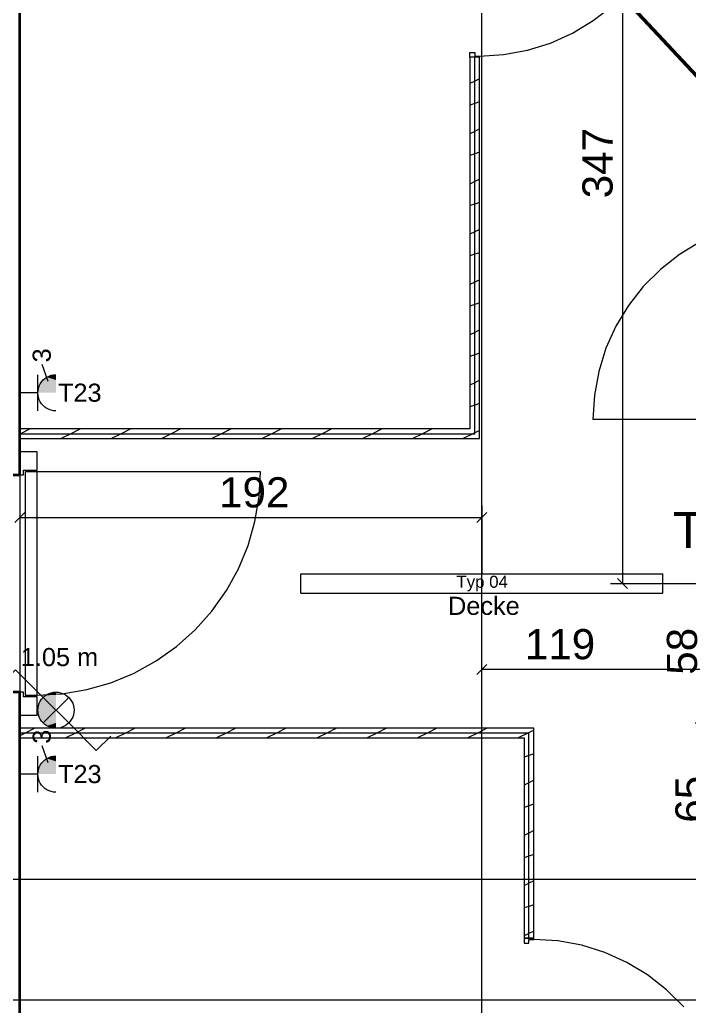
# Model space of a CAD drawing. Extents: x -1132 to 613, y -179 to 712.
# Drawn here: x -965.5 to -910, y 392 to 473.8 of the extents above; entities that cross this region are included whole.
import ezdxf
from ezdxf.lldxf.tags import DXFTag

# ---------------------------------------------------------------- set-up
doc = ezdxf.new("R2010")
doc.units = 0
doc.layers.get('0').update_dxf_attribs({"lineweight": 13})
for name, color, linetype, lineweight in [('A-DOOR-____-OTLN', 7, 'Continuous', 9), ('A-DOOR-FRAM-MCUT', 7, 'Continuous', 9), ('A-DOOR-OPNG-OTLN', 7, 'Continuous', 9), ('A-FLOR-____-OVHD', 7, 'Strichpunkt - Fein', 9), ('A-WALL-____-MCUT', 7, 'Continuous', 35), ('A-WALL-____-PATT', 7, 'Continuous', 35), ('A-WALL-FNSH-MCUT', 7, 'Continuous', 35), ('S-GRID-____-OTLN', 7, 'Continuous', 5)]:
    doc.layers.add(name, color=color, linetype=linetype, lineweight=lineweight)
for name, color, linetype, lineweight, true_color in [('EL01_VVV_Mass', 7, 'Continuous', 13, 0xb2b200), ('EL01_WAN_Kraft', 1, 'Continuous', 13, 0xff0000), ('EL01_WAN_Leuchten', 7, 'Continuous', 13, 0x0080ff), ('EL01_WAN_Leuchtentyp', 7, 'Continuous', 13, 0x0099ff), ('EL01_WAN_Licht', 7, 'Continuous', 13, 0x0080ff), ('EL01_WAN_Notbeleuchtungentyp', 7, 'Continuous', 13, 0x009900), ('X_Geometrie', 3, 'Continuous', 50, 0x00ff00)]:
    doc.layers.add(name, color=color, linetype=linetype, lineweight=lineweight, true_color=true_color)
doc.styles.get("Standard").update_dxf_attribs({"font": 'arial.ttf'})
tags = doc.linetypes.add('_Rasterlinie_', pattern=[0.375, 0.2, -0.05, 0.075, -0.05]).pattern_tags.tags
tags[10:11] = [DXFTag(74, 4), DXFTag(75, 0), DXFTag(340, '0'), DXFTag(46, 1.0), DXFTag(50, 0.0), DXFTag(44, 0.0), DXFTag(45, 0.0)]
tags[8:9] = [DXFTag(74, 4), DXFTag(75, 0), DXFTag(340, '0'), DXFTag(46, 1.0), DXFTag(50, 0.0), DXFTag(44, 0.0), DXFTag(45, 0.0)]
tags[6:7] = [DXFTag(74, 4), DXFTag(75, 0), DXFTag(340, '0'), DXFTag(46, 1.0), DXFTag(50, 0.0), DXFTag(44, 0.0), DXFTag(45, 0.0)]
tags[4:5] = [DXFTag(74, 4), DXFTag(75, 0), DXFTag(340, '0'), DXFTag(46, 1.0), DXFTag(50, 0.0), DXFTag(44, 0.0), DXFTag(45, 0.0)]
tags = doc.linetypes.add('Strich Punkt fein', pattern=[0.2, 0.1, -0.05, 0, -0.05]).pattern_tags.tags
tags[10:11] = [DXFTag(74, 4), DXFTag(75, 0), DXFTag(340, '0'), DXFTag(46, 1.0), DXFTag(50, 0.0), DXFTag(44, 0.0), DXFTag(45, 0.0)]
tags[8:9] = [DXFTag(74, 4), DXFTag(75, 0), DXFTag(340, '0'), DXFTag(46, 1.0), DXFTag(50, 0.0), DXFTag(44, 0.0), DXFTag(45, 0.0)]
tags[6:7] = [DXFTag(74, 4), DXFTag(75, 0), DXFTag(340, '0'), DXFTag(46, 1.0), DXFTag(50, 0.0), DXFTag(44, 0.0), DXFTag(45, 0.0)]
tags[4:5] = [DXFTag(74, 4), DXFTag(75, 0), DXFTag(340, '0'), DXFTag(46, 1.0), DXFTag(50, 0.0), DXFTag(44, 0.0), DXFTag(45, 0.0)]
tags = doc.linetypes.add('Strichpunkt - Fein', pattern=[0.2, 0.1, -0.05, 0, -0.05]).pattern_tags.tags
tags[10:11] = [DXFTag(74, 4), DXFTag(75, 0), DXFTag(340, '0'), DXFTag(46, 1.0), DXFTag(50, 0.0), DXFTag(44, 0.0), DXFTag(45, 0.0)]
tags[8:9] = [DXFTag(74, 4), DXFTag(75, 0), DXFTag(340, '0'), DXFTag(46, 1.0), DXFTag(50, 0.0), DXFTag(44, 0.0), DXFTag(45, 0.0)]
tags[6:7] = [DXFTag(74, 4), DXFTag(75, 0), DXFTag(340, '0'), DXFTag(46, 1.0), DXFTag(50, 0.0), DXFTag(44, 0.0), DXFTag(45, 0.0)]
tags[4:5] = [DXFTag(74, 4), DXFTag(75, 0), DXFTag(340, '0'), DXFTag(46, 1.0), DXFTag(50, 0.0), DXFTag(44, 0.0), DXFTag(45, 0.0)]

# ---------------------------------------------------------------- blocks, each defined once
blk = doc.blocks.new('Referenz-A0UNPDE96I', base_point=(-1115.886, -117.372))
at = {"layer": 'A-DOOR-____-OTLN', "color": 0, "linetype": 'Strich Punkt fein', "ltscale": 0.13}
blk.add_line((-965.515, 436.078), (-965.515, 418.078), dxfattribs=at)
at = {"layer": 'A-DOOR-____-OTLN', "color": 0, "linetype": 'Continuous', "ltscale": 0.13}
for p, q in [((-965.075, 436.338), (-965.075, 417.818)), ((-964.075, 436.338), (-965.075, 436.338)), ((-964.075, 417.818), (-964.075, 436.338)), ((-965.075, 417.818), (-964.075, 417.818))]:
    blk.add_line(p, q, dxfattribs=at)
at = {"layer": 'A-DOOR-FRAM-MCUT', "color": 0, "linetype": 'Continuous', "ltscale": 0.13}
for p, q in [((-928.215, 471.078), (-927.815, 471.078)), ((-928.215, 470.678), (-928.215, 471.078)), ((-927.815, 471.078), (-927.815, 470.778)), ((-927.415, 470.678), (-928.215, 470.678)), ((-927.815, 470.778), (-927.415, 470.778)), ((-927.415, 470.778), (-927.415, 470.678)), ((-964.075, 437.978), (-965.515, 437.978)), ((-965.515, 437.978), (-965.515, 436.078)), ((-964.075, 436.478), (-964.075, 437.978)), ((-965.515, 436.078), (-965.215, 436.078)), ((-965.215, 436.078), (-965.215, 436.478)), ((-965.215, 436.478), (-964.075, 436.478)), ((-965.215, 418.078), (-965.515, 418.078)), ((-965.515, 418.078), (-965.515, 416.178)), ((-965.215, 417.678), (-965.215, 418.078)), ((-964.075, 417.678), (-965.215, 417.678)), ((-964.075, 416.178), (-964.075, 417.678)), ((-965.515, 416.178), (-964.075, 416.178)), ((-922.915, 397.678), (-923.715, 397.678)), ((-923.715, 397.678), (-923.715, 397.278)), ((-923.315, 397.278), (-923.315, 397.578)), ((-923.315, 397.578), (-922.915, 397.578)), ((-922.915, 397.578), (-922.915, 397.678)), ((-923.715, 397.278), (-923.315, 397.278))]:
    blk.add_line(p, q, dxfattribs=at)
at = {"layer": 'A-DOOR-OPNG-OTLN', "color": 0, "linetype": 'Continuous', "ltscale": 0.13}
for p, q in [((-917.985, 473.717), (-916.407, 474.953)), ((-919.7, 472.68), (-917.985, 473.717)), ((-921.528, 471.857), (-919.7, 472.68)), ((-923.442, 471.261), (-921.528, 471.857)), ((-927.415, 470.778), (-925.414, 470.899)), ((-925.414, 470.899), (-923.442, 471.261)), ((-909.129, 455.377), (-910.845, 454.34)), ((-910.845, 454.34), (-912.422, 453.104)), ((-912.422, 453.104), (-913.84, 451.686)), ((-913.84, 451.686), (-915.076, 450.108)), ((-915.076, 450.108), (-916.113, 448.393)), ((-916.113, 448.393), (-916.936, 446.565)), ((-916.936, 446.565), (-917.532, 444.651)), ((-917.532, 444.651), (-917.894, 442.679)), ((-917.894, 442.679), (-918.015, 440.678)), ((-901.415, 440.678), (-918.015, 440.678)), ((-945.555, 436.338), (-964.075, 436.338)), ((-945.671, 434.265), (-945.555, 436.338)), ((-946.019, 432.217), (-945.671, 434.265)), ((-946.594, 430.222), (-946.019, 432.217)), ((-947.389, 428.303), (-946.594, 430.222)), ((-948.393, 426.485), (-947.389, 428.303)), ((-949.595, 424.791), (-948.393, 426.485)), ((-950.979, 423.243), (-949.595, 424.791)), ((-952.528, 421.859), (-950.979, 423.243)), ((-954.221, 420.657), (-952.528, 421.859)), ((-956.039, 419.652), (-954.221, 420.657)), ((-957.958, 418.858), (-956.039, 419.652)), ((-959.954, 418.283), (-957.958, 418.858)), ((-964.075, 417.818), (-962.001, 417.935)), ((-962.001, 417.935), (-959.954, 418.283)), ((-920.914, 397.457), (-922.915, 397.578)), ((-918.942, 397.096), (-920.914, 397.457)), ((-917.028, 396.5), (-918.942, 397.096)), ((-915.2, 395.677), (-917.028, 396.5)), ((-913.485, 394.64), (-915.2, 395.677)), ((-911.907, 393.404), (-913.485, 394.64)), ((-910.489, 391.986), (-911.907, 393.404))]:
    blk.add_line(p, q, dxfattribs=at)
at = {"layer": 'A-FLOR-____-OVHD', "color": 0, "linetype": 'Strichpunkt - Fein', "ltscale": 0.13}
for p, q in [((-1074.115, 392.578), (-531.715, 392.578)), ((-965.515, 392.578), (-898.915, 392.578))]:
    blk.add_line(p, q, dxfattribs=at)
at = {"layer": 'A-WALL-____-MCUT', "color": 0, "linetype": 'Continuous', "ltscale": 0.35}
for p, q in [((-965.515, 436.078), (-965.515, 511.478)), ((-970.515, 436.078), (-965.515, 436.078)), ((-965.515, 418.078), (-970.515, 418.078)), ((-965.515, 298.878), (-965.515, 418.078))]:
    blk.add_line(p, q, dxfattribs=at)
at = {"layer": 'A-WALL-____-MCUT', "color": 0, "linetype": 'Continuous', "lineweight": 9, "ltscale": 0.13}
for p, q in [((-927.815, 439.478), (-927.815, 470.678)), ((-965.515, 439.478), (-927.815, 439.478)), ((-923.315, 414.678), (-965.515, 414.678)), ((-923.315, 397.678), (-923.315, 414.678))]:
    blk.add_line(p, q, dxfattribs=at)
at = {"layer": 'A-WALL-____-PATT', "color": 0, "linetype": 'Continuous', "lineweight": 9, "ltscale": 0.13}
for p, q in [((-927.815, 468.707), (-928.215, 468.507)), ((-927.415, 468.907), (-927.815, 468.707)), ((-927.815, 466.848), (-928.215, 466.715)), ((-927.415, 466.982), (-927.815, 466.848)), ((-927.815, 464.542), (-928.215, 464.342)), ((-927.415, 464.742), (-927.815, 464.542)), ((-927.815, 462.683), (-928.215, 462.55)), ((-927.415, 462.817), (-927.815, 462.683)), ((-927.815, 460.377), (-928.215, 460.177)), ((-927.415, 460.577), (-927.815, 460.377)), ((-927.415, 458.652), (-927.815, 458.519)), ((-927.815, 458.519), (-928.215, 458.385)), ((-927.815, 456.212), (-928.215, 456.012)), ((-927.415, 456.412), (-927.815, 456.212)), ((-927.815, 454.354), (-928.215, 454.221)), ((-927.415, 454.487), (-927.815, 454.354)), ((-927.415, 452.247), (-927.815, 452.047)), ((-927.815, 452.047), (-928.215, 451.847)), ((-927.815, 450.189), (-928.215, 450.056)), ((-927.415, 450.323), (-927.815, 450.189)), ((-927.415, 448.082), (-927.815, 447.882)), ((-927.815, 447.882), (-928.215, 447.682)), ((-927.815, 446.025), (-928.215, 445.891)), ((-927.415, 446.158), (-927.815, 446.025)), ((-927.415, 443.917), (-927.815, 443.717)), ((-927.815, 443.717), (-928.215, 443.517)), ((-927.815, 441.86), (-928.215, 441.727)), ((-927.415, 441.993), (-927.815, 441.86)), ((-964.647, 439.878), (-965.447, 439.478)), ((-960.482, 439.878), (-961.282, 439.478)), ((-956.317, 439.878), (-957.117, 439.478)), ((-952.152, 439.878), (-952.952, 439.478)), ((-947.988, 439.878), (-948.788, 439.478)), ((-943.823, 439.878), (-944.623, 439.478)), ((-939.658, 439.878), (-940.458, 439.478)), ((-935.493, 439.878), (-936.293, 439.478)), ((-931.328, 439.878), (-932.128, 439.478)), ((-965.447, 439.478), (-965.515, 439.445)), ((-961.282, 439.478), (-962.082, 439.078)), ((-957.117, 439.478), (-957.917, 439.078)), ((-952.952, 439.478), (-953.752, 439.078)), ((-948.788, 439.478), (-949.588, 439.078)), ((-944.623, 439.478), (-945.423, 439.078)), ((-940.458, 439.478), (-941.258, 439.078)), ((-936.293, 439.478), (-937.093, 439.078)), ((-932.128, 439.478), (-932.928, 439.078)), ((-927.963, 439.478), (-928.763, 439.078)), ((-927.815, 439.552), (-927.963, 439.478)), ((-927.415, 439.752), (-927.815, 439.552)), ((-965.068, 414.678), (-965.515, 414.455)), ((-964.268, 415.078), (-965.068, 414.678)), ((-960.903, 414.678), (-961.703, 414.278)), ((-960.103, 415.078), (-960.903, 414.678)), ((-956.739, 414.678), (-957.539, 414.278)), ((-955.939, 415.078), (-956.739, 414.678)), ((-952.574, 414.678), (-953.374, 414.278)), ((-951.774, 415.078), (-952.574, 414.678)), ((-948.409, 414.678), (-949.209, 414.278)), ((-947.609, 415.078), (-948.409, 414.678)), ((-944.244, 414.678), (-945.044, 414.278)), ((-943.444, 415.078), (-944.244, 414.678)), ((-940.079, 414.678), (-940.879, 414.278)), ((-939.279, 415.078), (-940.079, 414.678)), ((-935.914, 414.678), (-936.714, 414.278)), ((-935.114, 415.078), (-935.914, 414.678)), ((-931.749, 414.678), (-932.549, 414.278)), ((-930.949, 415.078), (-931.749, 414.678)), ((-927.584, 414.678), (-928.384, 414.278)), ((-926.784, 415.078), (-927.584, 414.678)), ((-923.419, 414.678), (-924.219, 414.278)), ((-922.915, 414.931), (-923.419, 414.678)), ((-923.315, 412.819), (-923.715, 412.685)), ((-922.915, 412.952), (-923.315, 412.819)), ((-923.315, 410.566), (-923.715, 410.366)), ((-922.915, 410.766), (-923.315, 410.566)), ((-922.915, 408.787), (-923.315, 408.654)), ((-923.315, 408.654), (-923.715, 408.521)), ((-923.315, 406.401), (-923.715, 406.201)), ((-922.915, 406.601), (-923.315, 406.401)), ((-923.315, 404.489), (-923.715, 404.356)), ((-922.915, 404.622), (-923.315, 404.489)), ((-923.315, 402.236), (-923.715, 402.036)), ((-922.915, 402.436), (-923.315, 402.236)), ((-923.315, 400.324), (-923.715, 400.191)), ((-922.915, 400.458), (-923.315, 400.324)), ((-922.915, 398.271), (-923.315, 398.071)), ((-923.315, 398.071), (-923.715, 397.871))]:
    blk.add_line(p, q, dxfattribs=at)
at = {"layer": 'A-WALL-FNSH-MCUT', "color": 0, "linetype": 'Continuous', "lineweight": 9, "ltscale": 0.13}
for p, q in [((-928.215, 470.678), (-928.215, 439.878)), ((-927.415, 470.678), (-928.215, 470.678)), ((-927.415, 439.078), (-927.415, 470.678)), ((-928.215, 439.878), (-965.515, 439.878)), ((-965.515, 439.078), (-927.415, 439.078)), ((-922.915, 415.078), (-965.515, 415.078)), ((-922.915, 397.678), (-922.915, 415.078)), ((-965.515, 414.278), (-923.715, 414.278)), ((-923.715, 414.278), (-923.715, 397.678)), ((-923.715, 397.678), (-922.915, 397.678))]:
    blk.add_line(p, q, dxfattribs=at)
at = {"layer": 'S-GRID-____-OTLN', "color": 0, "linetype": '_Rasterlinie_', "ltscale": 0.13}
for p, q in [((-927.215, -113.603), (-927.215, 631.478)), ((-1107.612, 402.578), (119.376, 402.578))]:
    blk.add_line(p, q, dxfattribs=at)
at = {"layer": 'X_Geometrie', "color": 0, "linetype": 'Continuous', "ltscale": 0.5}
blk.add_line((-961.67, 525.041), (-860.474, 416.736), dxfattribs=at)
blk = doc.blocks.new('Maß-A0UNPDWB6I', base_point=(-911.188, 402.165))
at = {"color": 0, "lineweight": -2}
for p, q in [((-908.854, 415.542), (-904.83, 415.542)), ((-907.441, 415.128), (-908.268, 415.956)), ((-907.854, 415.542), (-907.854, 402.578)), ((-908.854, 402.578), (-898.913, 402.578)), ((-907.441, 402.165), (-908.268, 402.992))]:
    blk.add_line(p, q, dxfattribs=at)
at = {"color": 0, "lineweight": -2, "insert": (-911.188, 407.254), "char_height": 2.5, "attachment_point": 1, "rotation": 90}
blk.add_mtext('{\\fArial;65}', dxfattribs=at)
blk = doc.blocks.new('Maß-A0UNPE3L6I', base_point=(-918.888, 426.652))
at = {"color": 0, "lineweight": -2}
for p, q in [((-916.554, 496.441), (-910.945, 496.441)), ((-915.141, 496.027), (-915.968, 496.855)), ((-915.554, 496.441), (-915.554, 427.066)), ((-916.554, 427.066), (-904.792, 427.066)), ((-915.141, 426.652), (-915.968, 427.48))]:
    blk.add_line(p, q, dxfattribs=at)
at = {"color": 0, "lineweight": -2, "insert": (-918.888, 458.995), "char_height": 2.5, "attachment_point": 1, "rotation": 90}
blk.add_mtext('{\\fArial;347}', dxfattribs=at)
blk = doc.blocks.new('Steckdose T23_ AP_ 3-fach-A0UNPE936I', base_point=(-965.513, 441.378))
at = {"color": 0, "lineweight": -2}
for p, q in [((-963.159, 443.804), (-963.667, 445.221)), ((-964.013, 441.378), (-964.013, 444.378)), ((-963.703, 443.791), (-963.573, 443.939)), ((-963.573, 443.939), (-963.426, 444.068)), ((-963.426, 444.068), (-963.263, 444.177)), ((-963.263, 444.177), (-963.087, 444.264)), ((-963.087, 444.264), (-962.901, 444.327)), ((-962.901, 444.327), (-962.708, 444.365)), ((-962.708, 444.365), (-962.513, 444.378)), ((-964.013, 442.878), (-964, 443.074)), ((-964, 443.074), (-963.962, 443.267)), ((-963.962, 443.267), (-963.898, 443.452)), ((-963.898, 443.452), (-963.812, 443.628)), ((-963.812, 443.628), (-963.703, 443.791)), ((-964.013, 442.878), (-965.513, 442.878)), ((-964, 442.683), (-964.013, 442.878)), ((-963.962, 442.49), (-964, 442.683)), ((-963.898, 442.304), (-963.962, 442.49)), ((-963.812, 442.128), (-963.898, 442.304)), ((-963.703, 441.965), (-963.812, 442.128)), ((-963.573, 441.818), (-963.703, 441.965)), ((-963.426, 441.688), (-963.573, 441.818)), ((-963.263, 441.579), (-963.426, 441.688)), ((-963.087, 441.493), (-963.263, 441.579)), ((-962.901, 441.429), (-963.087, 441.493)), ((-962.708, 441.391), (-962.901, 441.429)), ((-962.513, 441.378), (-962.708, 441.391))]:
    blk.add_line(p, q, dxfattribs=at)
for points in [[(-963.812, 443.628), (-962.513, 443.628), (-963.573, 443.939)], [(-963.573, 443.939), (-962.513, 443.939), (-963.263, 444.177)], [(-962.513, 443.628), (-963.573, 443.939), (-962.513, 443.939)], [(-963.263, 444.177), (-962.513, 444.177), (-962.901, 444.327)], [(-962.513, 443.939), (-963.263, 444.177), (-962.513, 444.177)], [(-962.901, 444.327), (-962.513, 444.327), (-962.513, 444.378)], [(-962.513, 444.177), (-962.901, 444.327), (-962.513, 444.327)], [(-964.013, 442.878), (-962.513, 442.878), (-963.962, 443.267)], [(-963.962, 443.267), (-962.513, 443.267), (-963.812, 443.628)], [(-962.513, 442.878), (-963.962, 443.267), (-962.513, 443.267)], [(-962.513, 443.267), (-963.812, 443.628), (-962.513, 443.628)]]:
    blk.add_solid(points, dxfattribs=at)
at = {"color": 0, "lineweight": -2, "insert": (-964.443, 445.396), "char_height": 1.5, "attachment_point": 1, "rotation": 90}
blk.add_mtext('{\\fArial;3}', dxfattribs=at)
at = {"color": 0, "lineweight": -2, "insert": (-962.345, 443.637), "char_height": 1.5, "attachment_point": 1}
blk.add_mtext('{\\fArial;T23}', dxfattribs=at)
blk = doc.blocks.new('LED-Langfeldleuchte 37W-A0UNPECZ6I', base_point=(-942.213, 426.278))
at = {"color": 0, "lineweight": -2}
for p, q in [((-942.213, 427.878), (-912.213, 427.878)), ((-942.213, 426.278), (-942.213, 427.878)), ((-912.213, 426.278), (-912.213, 427.878)), ((-942.213, 426.278), (-912.213, 426.278))]:
    blk.add_line(p, q, dxfattribs=at)
blk = doc.blocks.new('Bemerkung 1-A0UNPED16I', base_point=(-929.33, 426.723))
at = {"color": 0, "lineweight": -2, "insert": (-929.33, 427.723), "char_height": 1, "attachment_point": 1}
blk.add_mtext('{\\fArial;Typ 04}', dxfattribs=at)
blk = doc.blocks.new('Absolute Höhe-A0UNPED36I', base_point=(-930.021, 424.475))
at = {"color": 0, "lineweight": -2, "insert": (-930.021, 425.975), "char_height": 1.5, "attachment_point": 1}
blk.add_mtext('{\\fArial;Decke}', dxfattribs=at)
blk = doc.blocks.new('Steckdose T23_ AP_ 3-fach-A0UNPEH76I', base_point=(-965.513, 409.778))
at = {"color": 0, "lineweight": -2}
for p, q in [((-963.159, 412.204), (-963.667, 413.621)), ((-964.013, 409.778), (-964.013, 412.778)), ((-963.898, 411.852), (-963.812, 412.028)), ((-963.812, 412.028), (-963.703, 412.191)), ((-963.703, 412.191), (-963.573, 412.339)), ((-963.573, 412.339), (-963.426, 412.468)), ((-963.426, 412.468), (-963.263, 412.577)), ((-963.263, 412.577), (-963.087, 412.664)), ((-963.087, 412.664), (-962.901, 412.727)), ((-962.901, 412.727), (-962.708, 412.765)), ((-962.708, 412.765), (-962.513, 412.778)), ((-964.013, 411.278), (-965.513, 411.278)), ((-964.013, 411.278), (-964, 411.474)), ((-964, 411.083), (-964.013, 411.278)), ((-964, 411.474), (-963.962, 411.667)), ((-963.962, 411.667), (-963.898, 411.852)), ((-963.962, 410.89), (-964, 411.083)), ((-963.898, 410.704), (-963.962, 410.89)), ((-963.812, 410.528), (-963.898, 410.704)), ((-963.703, 410.365), (-963.812, 410.528)), ((-963.573, 410.218), (-963.703, 410.365)), ((-963.426, 410.088), (-963.573, 410.218)), ((-963.263, 409.979), (-963.426, 410.088)), ((-963.087, 409.893), (-963.263, 409.979)), ((-962.901, 409.829), (-963.087, 409.893)), ((-962.708, 409.791), (-962.901, 409.829)), ((-962.513, 409.778), (-962.708, 409.791))]:
    blk.add_line(p, q, dxfattribs=at)
for points in [[(-963.962, 411.667), (-962.513, 411.667), (-963.812, 412.028)], [(-963.812, 412.028), (-962.513, 412.028), (-963.573, 412.339)], [(-962.513, 411.667), (-963.812, 412.028), (-962.513, 412.028)], [(-963.573, 412.339), (-962.513, 412.339), (-963.263, 412.577)], [(-962.513, 412.028), (-963.573, 412.339), (-962.513, 412.339)], [(-963.263, 412.577), (-962.513, 412.577), (-962.901, 412.727)], [(-962.513, 412.339), (-963.263, 412.577), (-962.513, 412.577)], [(-962.901, 412.727), (-962.513, 412.727), (-962.513, 412.778)], [(-962.513, 412.577), (-962.901, 412.727), (-962.513, 412.727)], [(-964.013, 411.278), (-962.513, 411.278), (-963.962, 411.667)], [(-962.513, 411.278), (-963.962, 411.667), (-962.513, 411.667)]]:
    blk.add_solid(points, dxfattribs=at)
at = {"color": 0, "lineweight": -2, "insert": (-964.443, 413.796), "char_height": 1.5, "attachment_point": 1, "rotation": 90}
blk.add_mtext('{\\fArial;3}', dxfattribs=at)
at = {"color": 0, "lineweight": -2, "insert": (-962.345, 412.037), "char_height": 1.5, "attachment_point": 1}
blk.add_mtext('{\\fArial;T23}', dxfattribs=at)
blk = doc.blocks.new('Schalter_ Schema 3_ AP_ KL-A0UNPEJV6I', base_point=(-967.052, 413.236))
at = {"color": 0, "lineweight": -2}
for p, q in [((-965.855, 419.921), (-967.052, 418.725)), ((-963.573, 417.639), (-965.855, 419.921)), ((-963.573, 417.639), (-963.426, 417.768)), ((-963.426, 417.768), (-963.263, 417.877)), ((-963.263, 417.877), (-963.087, 417.964)), ((-963.087, 417.964), (-962.901, 418.027)), ((-962.901, 418.027), (-962.708, 418.065)), ((-962.708, 418.065), (-962.513, 418.078)), ((-962.513, 418.078), (-962.317, 418.065)), ((-962.317, 418.065), (-962.124, 418.027)), ((-962.124, 418.027), (-961.939, 417.964)), ((-961.939, 417.964), (-961.763, 417.877)), ((-961.763, 417.877), (-961.6, 417.768)), ((-961.6, 417.768), (-961.452, 417.639)), ((-964, 416.774), (-963.962, 416.967)), ((-963.962, 416.967), (-963.898, 417.152)), ((-963.898, 417.152), (-963.812, 417.328)), ((-963.812, 417.328), (-963.703, 417.491)), ((-963.703, 417.491), (-963.573, 417.639)), ((-961.452, 415.518), (-963.573, 417.639)), ((-961.452, 417.639), (-963.573, 415.518)), ((-961.452, 417.639), (-961.323, 417.491)), ((-961.323, 417.491), (-961.214, 417.328)), ((-961.214, 417.328), (-961.127, 417.152)), ((-961.127, 417.152), (-961.064, 416.967)), ((-961.064, 416.967), (-961.025, 416.774)), ((-964.013, 416.578), (-964, 416.774)), ((-964, 416.383), (-964.013, 416.578)), ((-963.962, 416.19), (-964, 416.383)), ((-963.898, 416.004), (-963.962, 416.19)), ((-961.064, 416.19), (-961.127, 416.004)), ((-961.025, 416.383), (-961.064, 416.19)), ((-961.025, 416.774), (-961.013, 416.578)), ((-961.013, 416.578), (-961.025, 416.383)), ((-963.812, 415.828), (-963.898, 416.004)), ((-963.703, 415.665), (-963.812, 415.828)), ((-963.573, 415.518), (-963.703, 415.665)), ((-963.426, 415.388), (-963.573, 415.518)), ((-963.263, 415.279), (-963.426, 415.388)), ((-963.087, 415.193), (-963.263, 415.279)), ((-961.763, 415.279), (-961.939, 415.193)), ((-961.6, 415.388), (-961.763, 415.279)), ((-961.452, 415.518), (-961.6, 415.388)), ((-961.323, 415.665), (-961.452, 415.518)), ((-961.452, 415.518), (-959.17, 413.236)), ((-961.214, 415.828), (-961.323, 415.665)), ((-961.127, 416.004), (-961.214, 415.828)), ((-962.901, 415.129), (-963.087, 415.193)), ((-962.708, 415.091), (-962.901, 415.129)), ((-962.513, 415.078), (-962.708, 415.091)), ((-962.317, 415.091), (-962.513, 415.078)), ((-962.124, 415.129), (-962.317, 415.091)), ((-961.939, 415.193), (-962.124, 415.129)), ((-959.17, 413.236), (-957.974, 414.432))]:
    blk.add_line(p, q, dxfattribs=at)
for points in [[(-962.513, 417.639), (-963.573, 417.639), (-962.513, 417.877)], [(-963.573, 417.639), (-962.513, 417.877), (-963.263, 417.877)], [(-962.513, 417.877), (-963.263, 417.877), (-962.513, 418.027)], [(-963.263, 417.877), (-962.513, 418.027), (-962.901, 418.027)], [(-962.513, 418.027), (-962.901, 418.027), (-962.513, 418.078)], [(-962.513, 416.578), (-964.013, 416.578), (-962.513, 416.967)], [(-964.013, 416.578), (-962.513, 416.967), (-963.962, 416.967)], [(-962.513, 416.967), (-963.962, 416.967), (-962.513, 417.328)], [(-963.962, 416.967), (-962.513, 417.328), (-963.812, 417.328)], [(-962.513, 417.328), (-963.812, 417.328), (-962.513, 417.639)], [(-963.812, 417.328), (-962.513, 417.639), (-963.573, 417.639)], [(-963.962, 416.19), (-962.513, 416.578), (-964.013, 416.578)], [(-962.513, 416.19), (-963.962, 416.19), (-962.513, 416.578)], [(-963.812, 415.828), (-962.513, 416.19), (-963.962, 416.19)], [(-962.513, 415.828), (-963.812, 415.828), (-962.513, 416.19)], [(-963.573, 415.518), (-962.513, 415.828), (-963.812, 415.828)], [(-962.513, 415.518), (-963.573, 415.518), (-962.513, 415.828)], [(-963.263, 415.279), (-962.513, 415.518), (-963.573, 415.518)], [(-962.513, 415.279), (-963.263, 415.279), (-962.513, 415.518)], [(-962.901, 415.129), (-962.513, 415.279), (-963.263, 415.279)], [(-962.513, 415.129), (-962.901, 415.129), (-962.513, 415.279)], [(-962.513, 415.078), (-962.513, 415.129), (-962.901, 415.129)]]:
    blk.add_solid(points, dxfattribs=at)
blk = doc.blocks.new('Absolute Höhe-A0UNPEJX6I', base_point=(-965.422, 420.23))
at = {"color": 0, "lineweight": -2, "insert": (-965.422, 421.73), "char_height": 1.5, "attachment_point": 1}
blk.add_mtext('{\\fArial;1.05 m}', dxfattribs=at)
blk = doc.blocks.new('Maß-A0UNPENZ6I', base_point=(-911.888, 415.128))
at = {"color": 0, "lineweight": -2}
for p, q in [((-909.554, 427.066), (-904.792, 427.066)), ((-908.141, 426.652), (-908.968, 427.48)), ((-908.554, 427.066), (-908.554, 415.542)), ((-909.554, 415.542), (-904.83, 415.542)), ((-908.141, 415.128), (-908.968, 415.956))]:
    blk.add_line(p, q, dxfattribs=at)
at = {"color": 0, "lineweight": -2, "insert": (-911.888, 419.513), "char_height": 2.5, "attachment_point": 1, "rotation": 90}
blk.add_mtext('{\\fArial;58}', dxfattribs=at)
blk = doc.blocks.new('Maß-A0UNPEYN6I', base_point=(-927.626, 417.042))
at = {"color": 0, "lineweight": -2}
for p, q in [((-927.213, 418.947), (-927.213, 426.278)), ((-927.626, 419.533), (-926.799, 420.361)), ((-903.744, 419.533), (-902.917, 420.361)), ((-903.33, 420.947), (-903.33, 417.042)), ((-903.33, 419.947), (-927.213, 419.947))]:
    blk.add_line(p, q, dxfattribs=at)
at = {"color": 0, "lineweight": -2, "insert": (-923.655, 423.299), "char_height": 2.5, "attachment_point": 1}
blk.add_mtext('{\\fArial;119}', dxfattribs=at)
blk = doc.blocks.new('Maß-A0UNPFF36I', base_point=(-965.928, 427.078))
at = {"color": 0, "lineweight": -2}
for p, q in [((-965.515, 433.547), (-965.515, 427.078)), ((-927.213, 433.547), (-927.213, 427.878)), ((-965.101, 432.961), (-965.928, 432.133)), ((-965.515, 432.547), (-927.213, 432.547)), ((-926.799, 432.961), (-927.626, 432.133))]:
    blk.add_line(p, q, dxfattribs=at)
at = {"color": 0, "lineweight": -2, "insert": (-948.993, 435.88), "char_height": 2.5, "attachment_point": 1}
blk.add_mtext('{\\fArial;192}', dxfattribs=at)
blk = doc.blocks.new('Bemerkung 1-A0UNPFML6I', base_point=(-911.395, 430.008))
at = {"color": 0, "lineweight": -2, "insert": (-911.395, 433.008), "char_height": 3, "attachment_point": 1}
blk.add_mtext('{\\fArial;Typ ZN1}', dxfattribs=at)

msp = doc.modelspace()

# ---------------------------------------------------------------- block references
at = {"color": 9, "lineweight": 25, "ltscale": 0.25, "true_color": 0xc0c0c0}
msp.add_blockref('Referenz-A0UNPDE96I', (-1115.886, -117.372), dxfattribs=at)
at = {"layer": 'EL01_VVV_Mass', "linetype": 'Continuous', "ltscale": 0.13}
for name, p in [('Maß-A0UNPE3L6I', (-918.888, 426.652)), ('Maß-A0UNPFF36I', (-965.928, 427.078)), ('Maß-A0UNPENZ6I', (-911.888, 415.128)), ('Maß-A0UNPEYN6I', (-927.626, 417.042)), ('Maß-A0UNPDWB6I', (-911.188, 402.165))]:
    msp.add_blockref(name, p, dxfattribs=at)
at = {"layer": 'EL01_WAN_Kraft', "color": 1, "linetype": 'Continuous', "ltscale": 0.13, "true_color": 0xff0000}
for name, p in [('Steckdose T23_ AP_ 3-fach-A0UNPE936I', (-965.513, 441.378)), ('Steckdose T23_ AP_ 3-fach-A0UNPEH76I', (-965.513, 409.778))]:
    msp.add_blockref(name, p, dxfattribs=at)
at = {"layer": 'EL01_WAN_Leuchten', "ltscale": 0.13}
for name, p in [('LED-Langfeldleuchte 37W-A0UNPECZ6I', (-942.213, 426.278)), ('Absolute Höhe-A0UNPED36I', (-930.021, 424.475))]:
    msp.add_blockref(name, p, dxfattribs=at)
at = {"layer": 'EL01_WAN_Leuchtentyp', "ltscale": 0.13}
msp.add_blockref('Bemerkung 1-A0UNPED16I', (-929.33, 426.723), dxfattribs=at)
at = {"layer": 'EL01_WAN_Licht', "linetype": 'Continuous', "ltscale": 0.13}
for name, p in [('Absolute Höhe-A0UNPEJX6I', (-965.422, 420.23)), ('Schalter_ Schema 3_ AP_ KL-A0UNPEJV6I', (-967.052, 413.236))]:
    msp.add_blockref(name, p, dxfattribs=at)
at = {"layer": 'EL01_WAN_Notbeleuchtungentyp', "linetype": 'Continuous', "ltscale": 0.13}
msp.add_blockref('Bemerkung 1-A0UNPFML6I', (-911.395, 430.008), dxfattribs=at)

doc.saveas('drawing.dxf')
